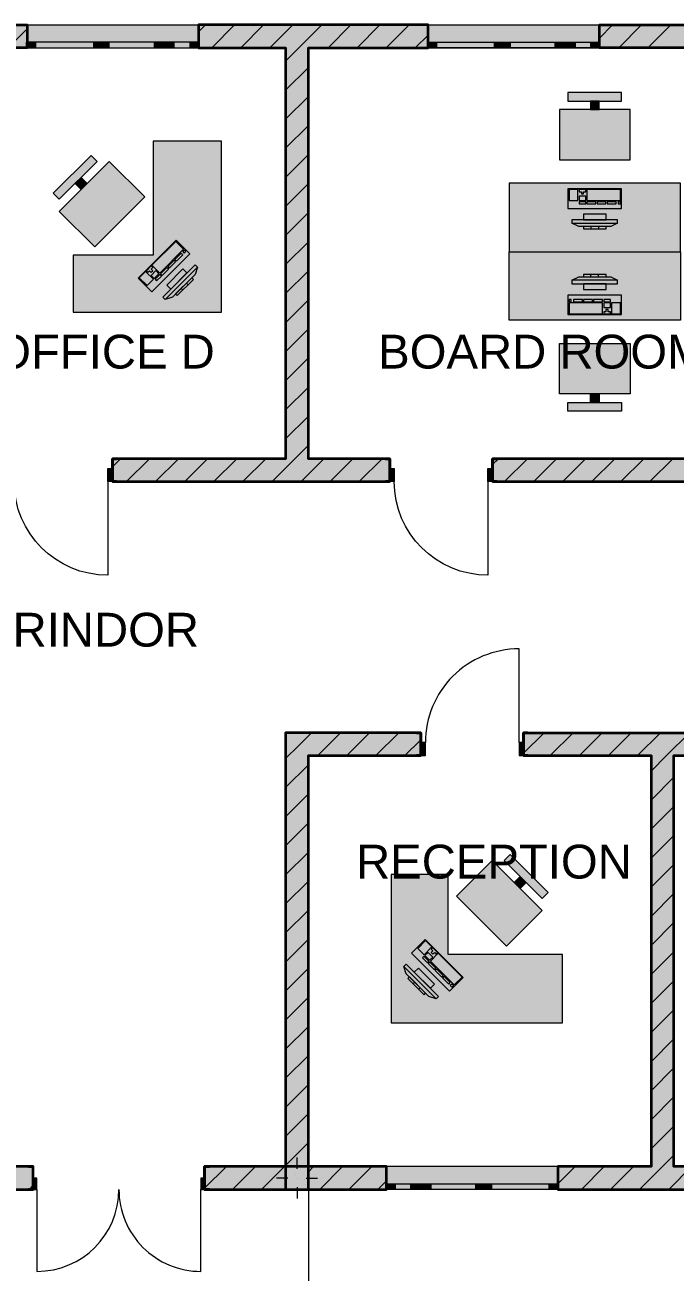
# Model space of a CAD drawing. Header units: millimetres. Extents: x 0.5 to 15.9, y 0.5 to 11.1.
# Drawn here: x 7.778 to 10.019, y 4.096 to 8.397 of the extents above; entities that cross this region are included whole.
import ezdxf

# ---------------------------------------------------------------- set-up
doc = ezdxf.new("R2010")
doc.units = ezdxf.units.MM
doc.layers.add('PDF_Geometry', color=7, linetype='Continuous', true_color=0x029e21)
doc.layers.add('PDF_Solid Fills', color=7, linetype='Continuous', true_color=0xffffff)
doc.layers.add('PDF_Text', color=7, linetype='Continuous')
doc.styles.add('PDF Arial-BoldMT', font='arial.ttf')

msp = doc.modelspace()

# ---------------------------------------------------------------- hatches: boundary and pattern name
at = {"layer": 'PDF_Solid Fills', "transparency": 33554559}
for points in [[(7.1375, 8.3376), (7.1375, 8.3967), (7.7858, 8.3967), (7.7858, 8.3376), (7.7858, 8.3179), (7.1375, 8.3179)], [(8.3763, 8.3179), (7.7858, 8.3179), (7.7858, 8.3376), (7.7858, 8.3967), (8.3763, 8.3967), (8.3763, 8.3376)], [(8.3763, 8.3376), (8.3763, 8.3967), (9.1675, 8.3967), (9.1675, 8.3376), (9.1675, 8.3179), (8.3763, 8.3179)], [(9.758, 8.3179), (9.1675, 8.3179), (9.1675, 8.3376), (9.1675, 8.3967), (9.758, 8.3967), (9.758, 8.3376)], [(9.758, 8.3376), (9.758, 8.3967), (10.7278, 8.3967), (10.7278, 8.3376), (10.7278, 8.3179), (9.758, 8.3179)], [(8.456, 7.4057), (7.9442, 7.4057), (7.9442, 7.6026), (8.2198, 7.6026), (8.2198, 7.9963), (8.456, 7.9963)], [(9.821, 7.7248), (9.821, 7.7129), (9.7974, 7.7011), (9.7816, 7.7011), (9.7816, 7.6933), (9.7029, 7.6933), (9.7029, 7.7011), (9.6872, 7.7011), (9.6635, 7.7129), (9.6635, 7.7248), (9.7029, 7.7248), (9.7029, 7.7444), (9.7816, 7.7444), (9.7816, 7.7248)], [(8.3646, 7.5692), (8.3729, 7.5608), (8.3646, 7.5358), (8.3534, 7.5246), (8.359, 7.519), (8.3033, 7.4634), (8.2977, 7.469), (8.2866, 7.4578), (8.2616, 7.4495), (8.2532, 7.4578), (8.2811, 7.4857), (8.2671, 7.4996), (8.3228, 7.5553), (8.3367, 7.5413)], [(9.6635, 7.5043), (9.6635, 7.5161), (9.6872, 7.5279), (9.7029, 7.5279), (9.7029, 7.5358), (9.7816, 7.5358), (9.7816, 7.5279), (9.7974, 7.5279), (9.821, 7.5161), (9.821, 7.5043), (9.7816, 7.5043), (9.7816, 7.4846), (9.7029, 7.4846), (9.7029, 7.5043)], [(8.0795, 6.8671), (8.0795, 6.9006), (9.0354, 6.9006), (9.0354, 6.8671), (9.0354, 6.8218), (8.0795, 6.8218)], [(9.3898, 6.8218), (9.3898, 6.8671), (9.3898, 6.9006), (11.0936, 6.9006), (11.0936, 6.871), (10.8357, 6.871), (10.8357, 6.8514), (11.0936, 6.8514), (11.0936, 6.8218)], [(8.6767, 5.9557), (9.1426, 5.9557), (9.1426, 5.9222), (9.1426, 5.877), (8.7555, 5.877)], [(9.497, 5.9557), (10.2028, 5.9557), (10.2028, 5.9104), (10.2028, 5.877), (9.497, 5.877), (9.497, 5.9222)], [(9.0404, 4.9552), (9.0404, 5.467), (9.2372, 5.467), (9.2372, 5.1914), (9.6309, 5.1914), (9.6309, 4.9552)], [(9.2039, 5.0467), (9.1955, 5.0383), (9.1704, 5.0467), (9.1593, 5.0578), (9.1537, 5.0522), (9.0981, 5.1079), (9.1036, 5.1135), (9.0925, 5.1246), (9.0841, 5.1497), (9.0925, 5.158), (9.1203, 5.1302), (9.1342, 5.1441), (9.1899, 5.0884), (9.176, 5.0745)], [(7.4956, 4.4596), (7.8069, 4.4596), (7.8069, 4.4203), (7.8069, 4.3809), (7.4956, 4.3809)], [(8.6767, 4.4596), (8.6767, 4.3809), (8.3975, 4.3809), (8.3975, 4.4203), (8.3975, 4.4596)], [(9.0245, 4.4596), (9.0245, 4.4006), (9.0245, 4.3809), (8.7555, 4.3809), (8.7555, 4.4596)], [(9.0245, 4.3809), (9.0245, 4.4006), (9.0245, 4.4596), (9.6151, 4.4596), (9.6151, 4.4006), (9.6151, 4.3809)], [(10.1561, 4.4596), (10.1561, 4.4006), (10.1561, 4.3809), (9.6151, 4.3809), (9.6151, 4.4006), (9.6151, 4.4596)]]:
    msp.add_hatch(color=256, dxfattribs=at).paths.add_polyline_path(points)

# ---------------------------------------------------------------- linework, layer by layer
at = {"layer": 'PDF_Geometry', "color": 123, "lineweight": 18, "true_color": 0x71cebe}
msp.add_lwpolyline([(3.6373, 8.3967), (13.2437, 8.3967), (13.2437, 4.3809), (8.7555, 4.3809), (8.7555, 2.8848), (7.4169, 2.8848), (7.4169, 4.3809), (3.6373, 4.3809)], close=True, dxfattribs=at)
at = {"layer": 'PDF_Geometry', "color": 7, "lineweight": 35}
for points in [[(6.8408, 6.9006), (6.8408, 6.8553), (6.8408, 6.9006), (6.8553, 6.9006), (6.8408, 6.9006), (7.4169, 6.9006), (7.4169, 8.3179), (7.1375, 8.3179), (7.1375, 8.3376), (7.1375, 8.3967), (7.7858, 8.3967), (7.7858, 8.3376), (7.7858, 8.3179), (7.4956, 8.3179), (7.4956, 6.9006), (7.7252, 6.9006)], [(9.0354, 6.9006), (8.7555, 6.9006), (8.7555, 8.3179), (9.1675, 8.3179), (9.1675, 8.3376), (9.1675, 8.3967), (8.3763, 8.3967), (8.3763, 8.3376), (8.3763, 8.3179), (8.6767, 8.3179), (8.6767, 6.9006), (8.0795, 6.9006)], [(7.7858, 8.3179), (7.7858, 8.3376)], [(8.3763, 8.3179), (8.3763, 8.3376)], [(9.1675, 8.3179), (9.1675, 8.3376)], [(9.3898, 6.8218), (9.3898, 6.8671), (9.3898, 6.8218), (9.4043, 6.8218), (9.3898, 6.8218), (11.0936, 6.8218), (11.0936, 6.8514), (10.8357, 6.8514), (10.8357, 6.871), (11.0936, 6.871), (11.0936, 6.9006), (10.8421, 6.9006), (10.8421, 8.3179)], [(10.7633, 8.3179), (10.7633, 6.9006), (9.3898, 6.9006), (9.4043, 6.9006), (9.3898, 6.9006), (9.3898, 6.8671), (9.3898, 6.9006)], [(9.758, 8.3179), (9.758, 8.3376)], [(8.0795, 6.8218), (8.0795, 6.8671), (8.0795, 6.8218), (8.0941, 6.8218), (8.0795, 6.8218), (9.0354, 6.8218)], [(9.1426, 5.9557), (9.1426, 5.9222), (9.1426, 5.877), (9.1281, 5.877), (9.1426, 5.877), (9.1426, 5.9222), (9.1426, 5.9557), (9.1281, 5.9557), (9.1426, 5.9557), (8.6767, 5.9557), (8.6767, 4.4596), (8.3975, 4.4596)], [(9.497, 5.9557), (9.5115, 5.9557), (9.497, 5.9557), (9.497, 5.9222), (9.497, 5.9557), (10.2028, 5.9557), (10.1882, 5.9557), (10.2028, 5.9557), (10.2028, 5.9104), (10.2028, 5.877), (10.2028, 5.9104), (10.2028, 5.9557)], [(9.497, 5.877), (9.497, 5.9222), (9.497, 5.877), (9.5115, 5.877), (9.497, 5.877), (9.9366, 5.877), (9.9366, 4.4596), (9.6151, 4.4596), (9.6151, 4.4006), (9.6151, 4.3809)], [(8.7555, 4.3809), (9.0245, 4.3809), (9.0245, 4.4006), (9.0245, 4.4596), (8.7555, 4.4596), (8.7555, 5.877), (9.1426, 5.877)], [(9.6151, 4.4006), (9.6151, 4.3809), (10.1561, 4.3809), (10.1561, 4.4006), (10.1561, 4.4596), (10.0153, 4.4596), (10.0153, 5.877), (10.2028, 5.877), (10.1882, 5.877), (10.2028, 5.877)], [(7.4956, 4.3809), (7.8069, 4.3809), (7.8069, 4.4203), (7.8069, 4.4596), (7.4956, 4.4596)], [(7.8069, 4.3809), (7.79, 4.3809), (7.8069, 4.3809), (7.8069, 4.4203), (7.8069, 4.4596), (7.79, 4.4596), (7.8069, 4.4596)], [(8.3975, 4.3809), (8.3975, 4.4203), (8.3975, 4.3809), (8.4144, 4.3809), (8.3975, 4.3809), (8.6767, 4.3809)], [(9.0245, 4.3809), (9.0245, 4.4006)]]:
    msp.add_lwpolyline(points, dxfattribs=at)
at = {"layer": 'PDF_Geometry', "color": 30, "lineweight": 18, "true_color": 0xff6600}
for points in [[(7.7858, 8.3967), (8.3763, 8.3967)], [(9.1675, 8.3967), (9.758, 8.3967)], [(7.7858, 8.3179), (8.3763, 8.3179)], [(8.0149, 8.3376), (7.8153, 8.3376)], [(7.8153, 8.3179), (8.0149, 8.3179)], [(8.2238, 8.3376), (8.0685, 8.3376)], [(8.0685, 8.3179), (8.2238, 8.3179)], [(8.3468, 8.3376), (8.2927, 8.3376)], [(8.2927, 8.3179), (8.3468, 8.3179)], [(9.1675, 8.3179), (9.758, 8.3179)], [(9.197, 8.3376), (9.3966, 8.3376)], [(9.3966, 8.3179), (9.197, 8.3179)], [(9.4502, 8.3376), (9.6055, 8.3376)], [(9.6055, 8.3179), (9.4502, 8.3179)], [(9.6744, 8.3376), (9.7285, 8.3376)], [(9.7285, 8.3179), (9.6744, 8.3179)], [(9.6151, 4.4596), (9.0245, 4.4596)], [(9.054, 4.4006), (9.1082, 4.4006)], [(9.1771, 4.4006), (9.3324, 4.4006)], [(9.3859, 4.4006), (9.5855, 4.4006)], [(9.6151, 4.3809), (9.0245, 4.3809)], [(9.1082, 4.3809), (9.054, 4.3809)], [(9.3324, 4.3809), (9.1771, 4.3809)], [(9.5855, 4.3809), (9.3859, 4.3809)]]:
    msp.add_lwpolyline(points, dxfattribs=at)
at = {"layer": 'PDF_Geometry', "color": 21, "lineweight": 9, "true_color": 0xff9955}
for points in [[(8.4006, 8.3967), (8.3763, 8.3724)], [(8.5008, 8.3967), (8.4221, 8.3179)], [(8.601, 8.3967), (8.5223, 8.3179)], [(8.7013, 8.3967), (8.6225, 8.3179)], [(8.8014, 8.3967), (8.7227, 8.3179), (8.6767, 8.2719)], [(8.9017, 8.3967), (8.8229, 8.3179)], [(9.0019, 8.3967), (8.9232, 8.3179)], [(9.1021, 8.3967), (9.0234, 8.3179)], [(9.8037, 8.3967), (9.758, 8.351)], [(9.9039, 8.3967), (9.8252, 8.3179)], [(10.0041, 8.3967), (9.9254, 8.3179)], [(7.7858, 8.3832), (7.7205, 8.3179)], [(9.1675, 8.3618), (9.1236, 8.3179)], [(8.6767, 8.1717), (8.7555, 8.2504)], [(8.6767, 8.0715), (8.7555, 8.1502)], [(8.6767, 7.9713), (8.7555, 8.05)], [(8.6767, 7.871), (8.7555, 7.9498)], [(8.6767, 7.7708), (8.7555, 7.8496)], [(8.6767, 7.6706), (8.7555, 7.7494)], [(8.6767, 7.5704), (8.7555, 7.6491)], [(8.6767, 7.4701), (8.7555, 7.5489)], [(8.6767, 7.3699), (8.7555, 7.4487)], [(8.6767, 7.2697), (8.7555, 7.3485)], [(8.6767, 7.1695), (8.7555, 7.2483)], [(8.6767, 7.0693), (8.7555, 7.148)], [(8.6767, 6.969), (8.7555, 7.0478)], [(8.7555, 6.9476), (8.7085, 6.9006), (8.6298, 6.8218)], [(8.1072, 6.9006), (8.0795, 6.873)], [(8.2074, 6.9006), (8.1287, 6.8218)], [(8.3076, 6.9006), (8.2288, 6.8218)], [(8.4078, 6.9006), (8.3291, 6.8218)], [(8.508, 6.9006), (8.4293, 6.8218)], [(8.6083, 6.9006), (8.5295, 6.8218)], [(8.8087, 6.9006), (8.73, 6.8218)], [(8.9089, 6.9006), (8.8302, 6.8218)], [(9.0091, 6.9006), (8.9304, 6.8218)], [(9.41, 6.9006), (9.3898, 6.8803)], [(9.5102, 6.9006), (9.4315, 6.8218)], [(9.6105, 6.9006), (9.5317, 6.8218)], [(9.7107, 6.9006), (9.6319, 6.8218)], [(9.8109, 6.9006), (9.7322, 6.8218)], [(9.9111, 6.9006), (9.8324, 6.8218)], [(10.0113, 6.9006), (9.9326, 6.8218)], [(9.0354, 6.8267), (9.0306, 6.8218)], [(8.7658, 5.9557), (8.7213, 5.9112), (8.6767, 5.8666)], [(8.866, 5.9557), (8.7873, 5.877)], [(8.9663, 5.9557), (8.8875, 5.877)], [(9.0664, 5.9557), (8.9877, 5.877)], [(9.5676, 5.9557), (9.497, 5.8851)], [(9.6678, 5.9557), (9.5891, 5.877)], [(9.768, 5.9557), (9.6892, 5.877)], [(9.8682, 5.9557), (9.7895, 5.877)], [(9.9684, 5.9557), (9.8897, 5.877)], [(9.9366, 5.8236), (9.9899, 5.877), (10.0687, 5.9557)], [(9.1426, 5.9317), (9.0879, 5.877)], [(8.7555, 5.8451), (8.6767, 5.7664)], [(9.9366, 5.7234), (10.0153, 5.8021)], [(8.7555, 5.7449), (8.6767, 5.6662)], [(9.9366, 5.6232), (10.0153, 5.7019)], [(8.7555, 5.6447), (8.6767, 5.566)], [(9.9366, 5.523), (10.0153, 5.6017)], [(8.7555, 5.5445), (8.6767, 5.4658)], [(9.9366, 5.4227), (10.0153, 5.5015)], [(8.7555, 5.4443), (8.6767, 5.3655)], [(9.9366, 5.3225), (10.0153, 5.4012)], [(8.7555, 5.344), (8.6767, 5.2653)], [(9.9366, 5.2223), (10.0153, 5.301)], [(8.7555, 5.2438), (8.6767, 5.1651)], [(9.9366, 5.1221), (10.0153, 5.2008)], [(8.7555, 5.1436), (8.6767, 5.0649)], [(9.9366, 5.0219), (10.0153, 5.1006)], [(8.7555, 5.0434), (8.6767, 4.9647)], [(9.9366, 4.9216), (10.0153, 5.0004)], [(8.7555, 4.9432), (8.6767, 4.8644)], [(9.9366, 4.8214), (10.0153, 4.9002)], [(8.7555, 4.843), (8.6767, 4.7642)], [(9.9366, 4.7212), (10.0153, 4.7999)], [(8.7555, 4.7427), (8.6767, 4.664)], [(9.9366, 4.621), (10.0153, 4.6997)], [(8.7555, 4.6425), (8.6767, 4.5638)], [(9.9366, 4.5208), (10.0153, 4.5995)], [(8.7555, 4.5423), (8.6767, 4.4636)], [(9.8969, 4.3809), (9.9757, 4.4596), (10.0153, 4.4993)], [(8.4724, 4.4596), (8.3975, 4.3847)], [(8.5726, 4.4596), (8.4938, 4.3809)], [(8.6728, 4.4596), (8.5941, 4.3809)], [(8.773, 4.4596), (8.7555, 4.4421)], [(8.8733, 4.4596), (8.7945, 4.3809)], [(8.9735, 4.4596), (8.8947, 4.3809)], [(9.675, 4.4596), (9.6151, 4.3997)], [(9.7752, 4.4596), (9.6965, 4.3809)], [(9.8755, 4.4596), (9.7967, 4.3809)], [(10.0759, 4.4596), (9.9972, 4.3809)], [(7.8069, 4.3955), (7.7923, 4.3809)], [(9.0245, 4.4105), (8.995, 4.3809)]]:
    msp.add_lwpolyline(points, dxfattribs=at)
at = {"layer": 'PDF_Geometry', "color": 7, "lineweight": 35}
for points in [[(10.7278, 8.3967), (10.7278, 8.3376), (10.7278, 8.3179), (9.758, 8.3179), (9.758, 8.3376), (9.758, 8.3967)], [(8.0941, 6.9006), (8.0795, 6.9006), (8.0795, 6.8671), (8.0795, 6.9006)], [(9.0354, 6.9006), (9.0354, 6.8671), (9.0354, 6.8218), (9.0209, 6.8218), (9.0354, 6.8218), (9.0354, 6.8671), (9.0354, 6.9006), (9.0209, 6.9006)], [(8.4144, 4.4596), (8.3975, 4.4596), (8.3975, 4.4203), (8.3975, 4.4596)]]:
    msp.add_lwpolyline(points, close=True, dxfattribs=at)
at = {"layer": 'PDF_Geometry', "color": 30, "lineweight": 20, "true_color": 0xff6600}
for points in [[(7.7858, 8.3179), (7.8153, 8.3179), (7.8153, 8.3376), (7.7858, 8.3376)], [(8.3763, 8.3376), (8.3468, 8.3376), (8.3468, 8.3179), (8.3763, 8.3179)], [(9.1675, 8.3376), (9.197, 8.3376), (9.197, 8.3179), (9.1675, 8.3179)], [(9.758, 8.3179), (9.7285, 8.3179), (9.7285, 8.3376), (9.758, 8.3376)], [(9.0245, 4.4006), (9.054, 4.4006), (9.054, 4.3809), (9.0245, 4.3809)], [(9.6151, 4.3809), (9.5855, 4.3809), (9.5855, 4.4006), (9.6151, 4.4006)]]:
    msp.add_lwpolyline(points, dxfattribs=at)
for points in [[(8.0417, 8.3376), (8.0149, 8.3376), (8.0149, 8.3179), (8.0417, 8.3179), (8.0685, 8.3179), (8.0685, 8.3376)], [(8.2582, 8.3376), (8.2238, 8.3376), (8.2238, 8.3179), (8.2582, 8.3179), (8.2927, 8.3179), (8.2927, 8.3376)], [(9.4234, 8.3179), (9.3966, 8.3179), (9.3966, 8.3376), (9.4234, 8.3376), (9.4502, 8.3376), (9.4502, 8.3179)], [(9.6399, 8.3179), (9.6055, 8.3179), (9.6055, 8.3376), (9.6399, 8.3376), (9.6744, 8.3376), (9.6744, 8.3179)], [(8.0795, 6.8218), (8.0638, 6.8218), (8.0638, 6.8671), (8.0795, 6.8671)], [(9.0354, 6.8671), (9.0512, 6.8671), (9.0512, 6.8218), (9.0354, 6.8218)], [(9.3898, 6.8218), (9.374, 6.8218), (9.374, 6.8671), (9.3898, 6.8671)], [(9.1426, 5.877), (9.1584, 5.877), (9.1584, 5.9222), (9.1426, 5.9222)], [(9.497, 5.9222), (9.4812, 5.9222), (9.4812, 5.877), (9.497, 5.877)], [(7.8069, 4.3809), (7.8195, 4.3809), (7.8195, 4.4203), (7.8069, 4.4203)], [(8.3975, 4.4203), (8.3849, 4.4203), (8.3849, 4.3809), (8.3975, 4.3809)], [(9.1426, 4.4006), (9.1771, 4.4006), (9.1771, 4.3809), (9.1426, 4.3809), (9.1082, 4.3809), (9.1082, 4.4006)], [(9.3592, 4.4006), (9.3859, 4.4006), (9.3859, 4.3809), (9.3592, 4.3809), (9.3324, 4.3809), (9.3324, 4.4006)]]:
    msp.add_lwpolyline(points, close=True, dxfattribs=at)
at = {"layer": 'PDF_Geometry', "lineweight": 20}
for points in [[(9.6498, 8.1638), (9.6498, 8.1342), (9.8348, 8.1342), (9.8348, 8.1638)], [(9.757, 8.1047), (9.757, 8.1342), (9.7275, 8.1342), (9.7275, 8.1047)], [(9.6202, 7.9315), (9.8643, 7.9315), (9.8643, 8.1047), (9.6202, 8.1047)], [(8.456, 7.4057), (8.456, 7.9963), (8.2198, 7.9963), (8.2198, 7.6026), (7.9442, 7.6026), (7.9442, 7.4057)], [(7.8754, 7.8161), (7.8963, 7.7953), (8.0271, 7.9261), (8.0062, 7.947)], [(8.0188, 7.631), (8.1914, 7.8036), (8.0689, 7.9261), (7.8963, 7.7535)], [(7.993, 7.8502), (7.9722, 7.8711), (7.9513, 7.8502), (7.9722, 7.8294)], [(9.447, 7.6145), (10.0376, 7.6145), (10.0376, 7.8508), (9.447, 7.8508)], [(9.8348, 7.7641), (9.8348, 7.8311), (9.6498, 7.8311), (9.6498, 7.7641)], [(9.6844, 7.8292), (9.6536, 7.8292), (9.6536, 7.791), (9.6844, 7.791)], [(9.7115, 7.8292), (9.6883, 7.8292), (9.6883, 7.8215), (9.696, 7.8215), (9.696, 7.8139), (9.7037, 7.8139), (9.7037, 7.8215), (9.7115, 7.8215)], [(9.8309, 7.8292), (9.7153, 7.8292), (9.7153, 7.791), (9.8309, 7.791)], [(9.7115, 7.8063), (9.6883, 7.8063), (9.6883, 7.791), (9.7115, 7.791)], [(9.7115, 7.7872), (9.6883, 7.7872), (9.6883, 7.7795), (9.7115, 7.7795)], [(9.7461, 7.7872), (9.7153, 7.7872), (9.7153, 7.7795), (9.7461, 7.7795)], [(9.7808, 7.7872), (9.75, 7.7872), (9.75, 7.7795), (9.7808, 7.7795)], [(9.8155, 7.7872), (9.7847, 7.7872), (9.7847, 7.7795), (9.8155, 7.7795)], [(9.8309, 7.7872), (9.8232, 7.7872), (9.8232, 7.7795), (9.8309, 7.7795)], [(9.7816, 7.7444), (9.7029, 7.7444), (9.7029, 7.7248), (9.7816, 7.7248)], [(9.821, 7.7248), (9.6635, 7.7248), (9.6635, 7.7129), (9.821, 7.7129)], [(9.7816, 7.7011), (9.7029, 7.7011), (9.7029, 7.6933), (9.7816, 7.6933)], [(8.3465, 7.6068), (8.2992, 7.6541), (8.1683, 7.5232), (8.2156, 7.4759)], [(8.2978, 7.65), (8.216, 7.5682), (8.243, 7.5412), (8.3248, 7.623)], [(8.3275, 7.6203), (8.322, 7.6149), (8.3274, 7.6095), (8.3329, 7.6149)], [(10.0376, 7.6145), (10.0376, 7.3783), (9.447, 7.3783), (9.447, 7.6145)], [(8.292, 7.5849), (8.2702, 7.5631), (8.2756, 7.5577), (8.2974, 7.5795)], [(8.3166, 7.6094), (8.2948, 7.5876), (8.3001, 7.5822), (8.322, 7.604)], [(8.1942, 7.5464), (8.1724, 7.5246), (8.1994, 7.4976), (8.2212, 7.5194)], [(8.2133, 7.5655), (8.1969, 7.5492), (8.2023, 7.5437), (8.2077, 7.5492), (8.2132, 7.5438), (8.2186, 7.5492), (8.2132, 7.5546), (8.2187, 7.5601)], [(8.2295, 7.5493), (8.2131, 7.5329), (8.2239, 7.5222), (8.2403, 7.5385)], [(8.243, 7.5358), (8.2266, 7.5194), (8.232, 7.514), (8.2484, 7.5304)], [(8.2675, 7.5603), (8.2457, 7.5385), (8.2511, 7.5331), (8.2729, 7.5549)], [(8.3646, 7.5692), (8.2532, 7.4578), (8.2616, 7.4495), (8.3729, 7.5608)], [(8.3228, 7.5553), (8.2671, 7.4996), (8.2811, 7.4857), (8.3367, 7.5413)], [(9.7029, 7.5279), (9.7816, 7.5279), (9.7816, 7.5358), (9.7029, 7.5358)], [(8.3534, 7.5246), (8.2977, 7.469), (8.3033, 7.4634), (8.359, 7.519)], [(9.6635, 7.5043), (9.821, 7.5043), (9.821, 7.5161), (9.6635, 7.5161)], [(9.7029, 7.4846), (9.7816, 7.4846), (9.7816, 7.5043), (9.7029, 7.5043)], [(9.6498, 7.4649), (9.6498, 7.398), (9.8348, 7.398), (9.8348, 7.4649)], [(9.6536, 7.4419), (9.6613, 7.4419), (9.6613, 7.4496), (9.6536, 7.4496)], [(9.669, 7.4419), (9.6999, 7.4419), (9.6999, 7.4496), (9.669, 7.4496)], [(9.7037, 7.4419), (9.7346, 7.4419), (9.7346, 7.4496), (9.7037, 7.4496)], [(9.7384, 7.4419), (9.7692, 7.4419), (9.7692, 7.4496), (9.7384, 7.4496)], [(9.7731, 7.4419), (9.7963, 7.4419), (9.7963, 7.4496), (9.7731, 7.4496)], [(9.6536, 7.3999), (9.7692, 7.3999), (9.7692, 7.4381), (9.6536, 7.4381)], [(9.7731, 7.4228), (9.7963, 7.4228), (9.7963, 7.4381), (9.7731, 7.4381)], [(9.7731, 7.3999), (9.7963, 7.3999), (9.7963, 7.4075), (9.7885, 7.4075), (9.7885, 7.4152), (9.7808, 7.4152), (9.7808, 7.4075), (9.7731, 7.4075)], [(9.8001, 7.3999), (9.8309, 7.3999), (9.8309, 7.4381), (9.8001, 7.4381)], [(9.8643, 7.2976), (9.8643, 7.1244), (9.6202, 7.1244), (9.6202, 7.2976)], [(9.757, 7.0948), (9.7275, 7.0948), (9.7275, 7.1244), (9.757, 7.1244)], [(9.6498, 7.0948), (9.8348, 7.0948), (9.8348, 7.0653), (9.6498, 7.0653)], [(9.2657, 5.3925), (9.4383, 5.2199), (9.5607, 5.3423), (9.3881, 5.5149)], [(9.4508, 5.5358), (9.4299, 5.5149), (9.5607, 5.3841), (9.5816, 5.405)], [(9.0404, 4.9552), (9.6309, 4.9552), (9.6309, 5.1914), (9.2372, 5.1914), (9.2372, 5.467), (9.0404, 5.467)], [(9.4849, 5.4182), (9.5058, 5.4391), (9.4849, 5.46), (9.464, 5.4391)], [(9.2414, 5.0647), (9.2887, 5.1121), (9.1579, 5.2429), (9.1106, 5.1956)], [(9.1811, 5.217), (9.1593, 5.2388), (9.1323, 5.2119), (9.1541, 5.1901)], [(9.2002, 5.198), (9.1838, 5.2143), (9.1784, 5.2089), (9.1839, 5.2035), (9.1785, 5.1981), (9.1839, 5.1926), (9.1893, 5.198), (9.1948, 5.1926)], [(9.1705, 5.1683), (9.1541, 5.1846), (9.1487, 5.1792), (9.1651, 5.1629)], [(9.184, 5.1818), (9.1676, 5.1981), (9.1568, 5.1873), (9.1732, 5.171)], [(9.195, 5.1437), (9.1732, 5.1655), (9.1678, 5.1601), (9.1896, 5.1383)], [(9.2847, 5.1134), (9.2029, 5.1953), (9.1759, 5.1682), (9.2577, 5.0865)], [(9.2039, 5.0467), (9.0925, 5.158), (9.0841, 5.1497), (9.1955, 5.0383)], [(9.1899, 5.0884), (9.1342, 5.1441), (9.1203, 5.1302), (9.176, 5.0745)], [(9.2195, 5.1192), (9.1977, 5.141), (9.1923, 5.1356), (9.2141, 5.1138)], [(9.1593, 5.0578), (9.1036, 5.1135), (9.0981, 5.1079), (9.1537, 5.0522)], [(9.2441, 5.0947), (9.2223, 5.1165), (9.2169, 5.1111), (9.2387, 5.0893)], [(9.255, 5.0838), (9.2495, 5.0892), (9.2441, 5.0838), (9.2496, 5.0784)]]:
    msp.add_lwpolyline(points, close=True, dxfattribs=at)
for points in [[(9.821, 7.7129), (9.7974, 7.7011), (9.6872, 7.7011), (9.6635, 7.7129)], [(9.7292, 7.7011), (9.7292, 7.6933)], [(9.7554, 7.7011), (9.7554, 7.6933)], [(8.3729, 7.5608), (8.3646, 7.5358), (8.2866, 7.4578), (8.2616, 7.4495)], [(9.6635, 7.5161), (9.6872, 7.5279), (9.7974, 7.5279), (9.821, 7.5161)], [(9.7292, 7.5279), (9.7292, 7.5358)], [(9.7554, 7.5279), (9.7554, 7.5358)], [(8.3163, 7.4875), (8.3219, 7.482)], [(8.3349, 7.5061), (8.3404, 7.5005)], [(9.1955, 5.0383), (9.1704, 5.0467), (9.0925, 5.1246), (9.0841, 5.1497)], [(9.1222, 5.0949), (9.1166, 5.0894)], [(9.1407, 5.0764), (9.1352, 5.0708)]]:
    msp.add_lwpolyline(points, dxfattribs=at)
at = {"layer": 'PDF_Geometry', "color": 30, "lineweight": 18, "true_color": 0xff6600}
for points in [[(8.0638, 6.8218), (8.0638, 6.499, -0.414147), (7.7409, 6.8218)], [(9.374, 6.8218), (9.374, 6.499, -0.414147), (9.0512, 6.8218)], [(9.4812, 5.9222), (9.4812, 6.2451, 0.414238), (9.1584, 5.9222)], [(7.8195, 4.3809), (7.8195, 4.0982, 0.414171), (8.1022, 4.3809, 0.414223), (8.3849, 4.0982), (8.3849, 4.3809)]]:
    msp.add_lwpolyline(points, format="xyb", dxfattribs=at)
at = {"layer": 'PDF_Geometry', "color": 1, "lineweight": 0}
for points in [[(8.7161, 4.4517), (8.7161, 4.4911)], [(8.6846, 4.4203), (8.6452, 4.4203)], [(8.7161, 4.4203), (8.7161, 4.4203)], [(8.7161, 4.3888), (8.7161, 4.3494)], [(8.7476, 4.4203), (8.787, 4.4203)]]:
    msp.add_lwpolyline(points, dxfattribs=at)
at = {"layer": 'PDF_Geometry', "color": 14, "lineweight": 35, "true_color": 0xa80f02}
msp.add_lwpolyline([(8.6767, 4.3809), (8.7555, 4.3809), (8.7555, 4.4596), (8.6767, 4.4596)], close=True, dxfattribs=at)
at = {"layer": 'PDF_Geometry', "color": 54, "lineweight": 9, "true_color": 0x9f9f00}
for points in [[(8.7125, 4.4325), (8.7125, 4.4325)], [(8.7376, 4.4576), (8.7376, 4.4576)], [(8.7433, 4.4166), (8.7433, 4.4166)], [(8.7459, 4.3991), (8.7459, 4.3991)]]:
    msp.add_lwpolyline(points, dxfattribs=at)
at = {"layer": 'PDF_Solid Fills', "lineweight": 0, "transparency": 33554559}
for points in [[(7.7858, 8.3179), (7.7858, 8.3376), (7.8153, 8.3179), (7.8153, 8.3376)], [(7.8153, 8.3179), (7.8153, 8.3376), (8.0149, 8.3179), (8.0149, 8.3376)], [(8.0417, 8.3376), (8.0417, 8.3179), (8.0149, 8.3376), (8.0149, 8.3179)], [(8.0417, 8.3179), (8.0417, 8.3376), (8.0685, 8.3179), (8.0685, 8.3376)], [(8.0685, 8.3179), (8.0685, 8.3376), (8.2238, 8.3179), (8.2238, 8.3376)], [(8.2582, 8.3376), (8.2582, 8.3179), (8.2238, 8.3376), (8.2238, 8.3179)], [(8.2582, 8.3179), (8.2582, 8.3376), (8.2927, 8.3179), (8.2927, 8.3376)], [(8.2927, 8.3179), (8.2927, 8.3376), (8.3468, 8.3179), (8.3468, 8.3376)], [(8.3763, 8.3376), (8.3763, 8.3179), (8.3468, 8.3376), (8.3468, 8.3179)], [(8.7555, 6.9006), (8.6767, 6.9006), (8.7555, 8.3179), (8.6767, 8.3179)], [(9.1675, 8.3376), (9.197, 8.3376), (9.1675, 8.3179), (9.197, 8.3179)], [(9.197, 8.3376), (9.3966, 8.3376), (9.197, 8.3179), (9.3966, 8.3179)], [(9.4234, 8.3179), (9.3966, 8.3179), (9.4234, 8.3376), (9.3966, 8.3376)], [(9.4234, 8.3376), (9.4502, 8.3376), (9.4234, 8.3179), (9.4502, 8.3179)], [(9.4502, 8.3376), (9.6055, 8.3376), (9.4502, 8.3179), (9.6055, 8.3179)], [(9.6399, 8.3179), (9.6055, 8.3179), (9.6399, 8.3376), (9.6055, 8.3376)], [(9.6399, 8.3376), (9.6744, 8.3376), (9.6399, 8.3179), (9.6744, 8.3179)], [(9.6744, 8.3376), (9.7285, 8.3376), (9.6744, 8.3179), (9.7285, 8.3179)], [(9.758, 8.3179), (9.7285, 8.3179), (9.758, 8.3376), (9.7285, 8.3376)], [(9.6498, 8.1638), (9.8348, 8.1638), (9.6498, 8.1342), (9.8348, 8.1342)], [(9.757, 8.1047), (9.7275, 8.1047), (9.757, 8.1342), (9.7275, 8.1342)], [(9.6202, 7.9315), (9.6202, 8.1047), (9.8643, 7.9315), (9.8643, 8.1047)], [(7.8754, 7.8161), (8.0062, 7.947), (7.8963, 7.7953), (8.0271, 7.9261)], [(8.0188, 7.631), (7.8963, 7.7535), (8.1914, 7.8036), (8.0689, 7.9261)], [(7.993, 7.8502), (7.9722, 7.8294), (7.9722, 7.8711), (7.9513, 7.8502)], [(9.447, 7.6145), (9.447, 7.8508), (10.0376, 7.6145), (10.0376, 7.8508)], [(9.8348, 7.7641), (9.6498, 7.7641), (9.8348, 7.8311), (9.6498, 7.8311)], [(8.3465, 7.6068), (8.2156, 7.4759), (8.2992, 7.6541), (8.1683, 7.5232)], [(9.447, 7.6145), (10.0376, 7.6145), (9.447, 7.3783), (10.0376, 7.3783)], [(9.6498, 7.4649), (9.8348, 7.4649), (9.6498, 7.398), (9.8348, 7.398)], [(9.6202, 7.2976), (9.8643, 7.2976), (9.6202, 7.1244), (9.8643, 7.1244)], [(9.757, 7.1244), (9.757, 7.0948), (9.7275, 7.1244), (9.7275, 7.0948)], [(9.6498, 7.0653), (9.6498, 7.0948), (9.8348, 7.0653), (9.8348, 7.0948)], [(8.0795, 6.8218), (8.0638, 6.8218), (8.0795, 6.8671), (8.0638, 6.8671)], [(9.0354, 6.8671), (9.0512, 6.8671), (9.0354, 6.8218), (9.0512, 6.8218)], [(9.3898, 6.8218), (9.374, 6.8218), (9.3898, 6.8671), (9.374, 6.8671)], [(8.7555, 4.4596), (8.6767, 4.4596), (8.7555, 5.877), (8.6767, 5.9557)], [(9.1426, 5.877), (9.1426, 5.9222), (9.1584, 5.877), (9.1584, 5.9222)], [(9.497, 5.9222), (9.497, 5.877), (9.4812, 5.9222), (9.4812, 5.877)], [(10.0153, 4.4596), (9.9366, 4.4596), (10.0153, 5.877), (9.9366, 5.877)], [(9.2657, 5.3925), (9.3881, 5.5149), (9.4383, 5.2199), (9.5607, 5.3423)], [(9.4508, 5.5358), (9.5816, 5.405), (9.4299, 5.5149), (9.5607, 5.3841)], [(9.4849, 5.4182), (9.464, 5.4391), (9.5058, 5.4391), (9.4849, 5.46)], [(9.2414, 5.0647), (9.1106, 5.1956), (9.2887, 5.1121), (9.1579, 5.2429)], [(8.6767, 4.3809), (8.6767, 4.4596), (8.7555, 4.3809), (8.7555, 4.4596)], [(7.8069, 4.3809), (7.8069, 4.4203), (7.8195, 4.3809), (7.8195, 4.4203)], [(8.3975, 4.4203), (8.3975, 4.3809), (8.3849, 4.4203), (8.3849, 4.3809)], [(9.0245, 4.4006), (9.054, 4.4006), (9.0245, 4.3809), (9.054, 4.3809)], [(9.1082, 4.3809), (9.054, 4.3809), (9.1082, 4.4006), (9.054, 4.4006)], [(9.1426, 4.3809), (9.1082, 4.3809), (9.1426, 4.4006), (9.1082, 4.4006)], [(9.1426, 4.4006), (9.1771, 4.4006), (9.1426, 4.3809), (9.1771, 4.3809)], [(9.3324, 4.3809), (9.1771, 4.3809), (9.3324, 4.4006), (9.1771, 4.4006)], [(9.3592, 4.3809), (9.3324, 4.3809), (9.3592, 4.4006), (9.3324, 4.4006)], [(9.3592, 4.4006), (9.3859, 4.4006), (9.3592, 4.3809), (9.3859, 4.3809)], [(9.5855, 4.3809), (9.3859, 4.3809), (9.5855, 4.4006), (9.3859, 4.4006)], [(9.6151, 4.3809), (9.5855, 4.3809), (9.6151, 4.4006), (9.5855, 4.4006)]]:
    msp.add_solid(points, dxfattribs=at)

# ---------------------------------------------------------------- texts
at = {"layer": 'PDF_Text', "color": 173, "true_color": 0x5555ff, "char_height": 0.11663, "attachment_point": 4, "style": 'PDF Arial-BoldMT'}
for s, insert in [('OFFICE D', (7.6724, 7.2692)), ('BOARD ROOM', (8.9958, 7.2692)), ('CORRINDOR', (7.3737, 6.3103)), ('RECEPTION', (8.9195, 5.5105))]:
    msp.add_mtext(s, dxfattribs=dict(at, insert=insert))

doc.saveas('drawing.dxf')
